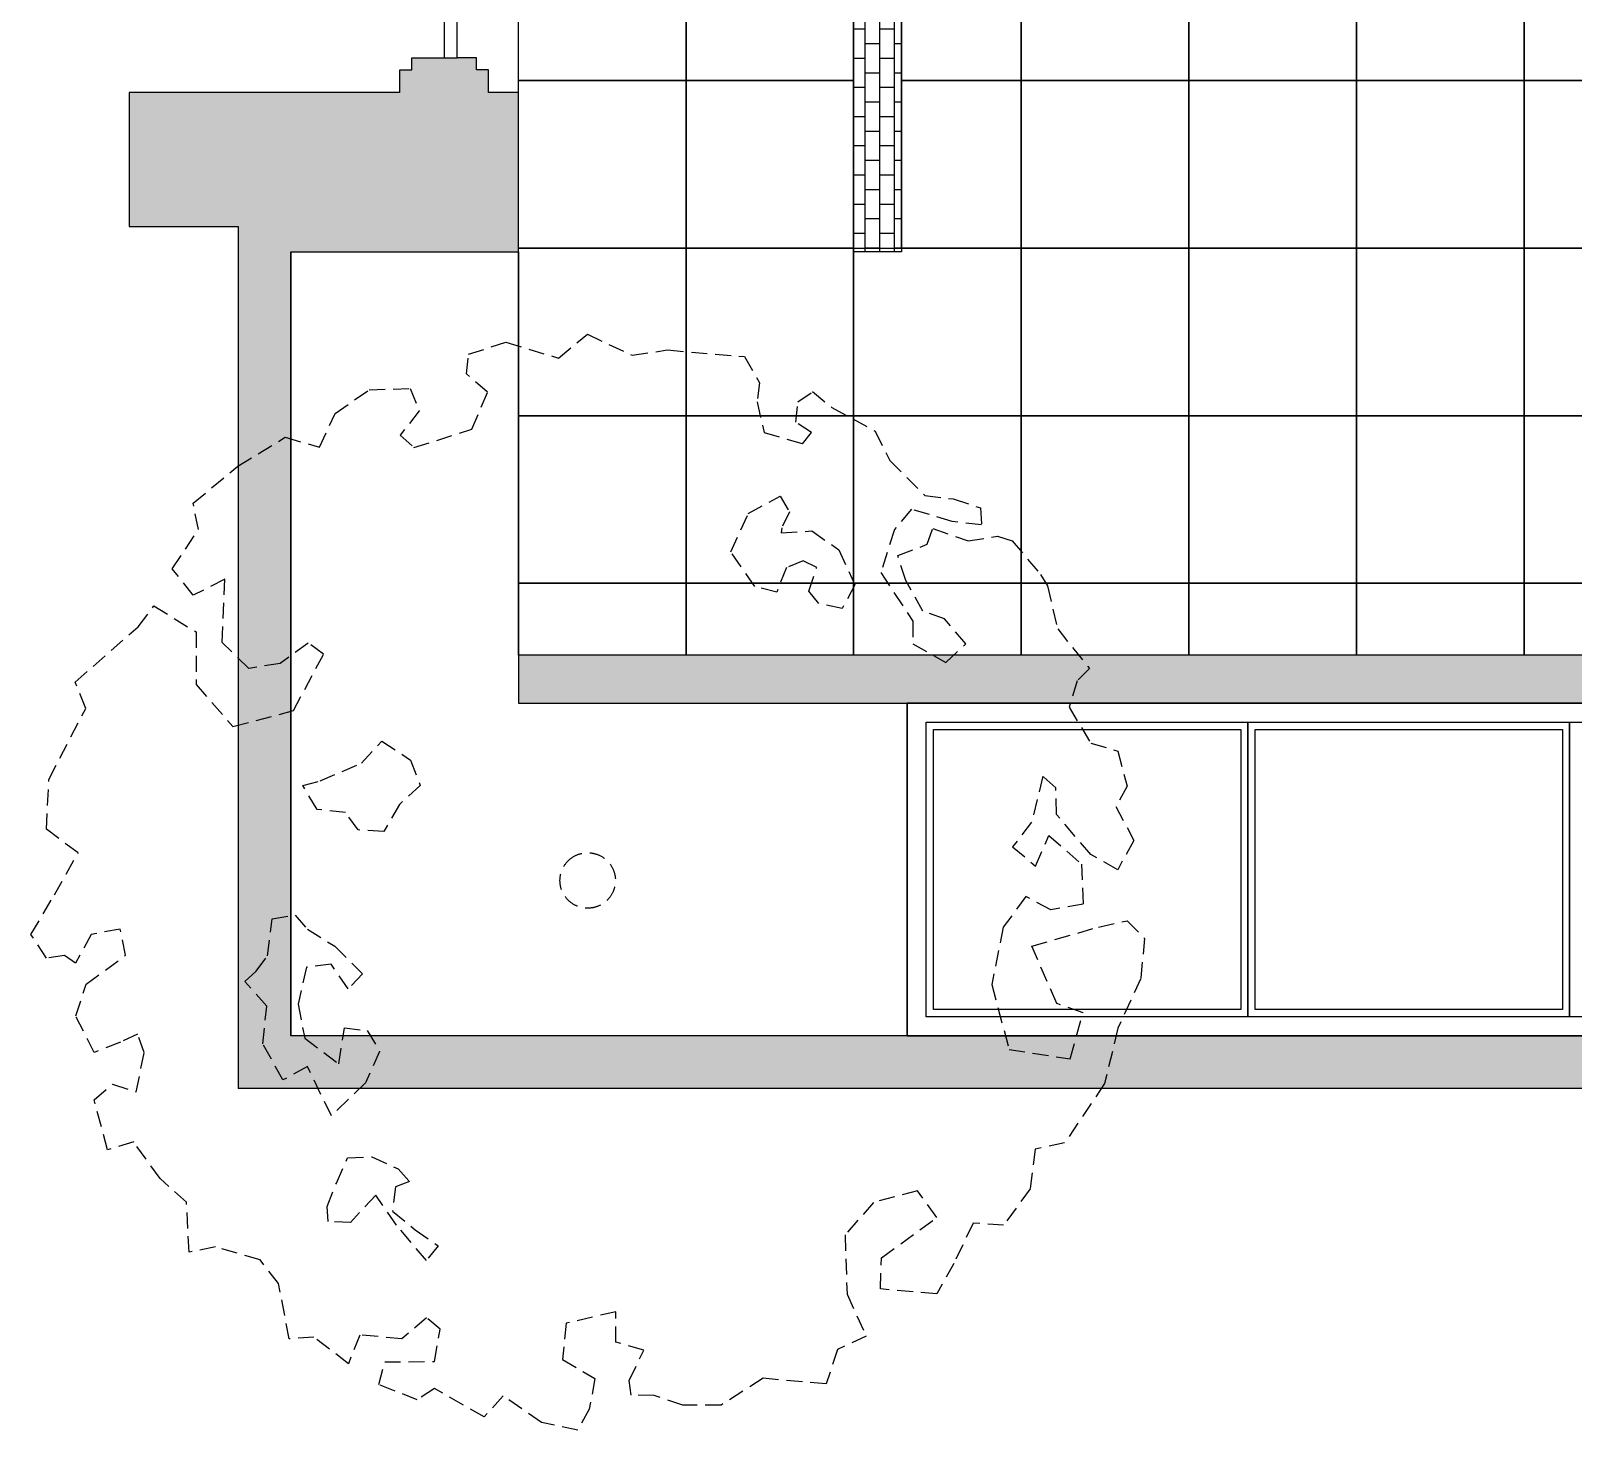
# Model space of a CAD drawing. Header units: millimetres. Extents: x -108767 to 78913, y -380878 to 1470.
# Drawn here: x -59795 to -53354, y -177142 to -171298 of the extents above; entities that cross this region are included whole.
import ezdxf

# ---------------------------------------------------------------- set-up
doc = ezdxf.new("R2010")
doc.units = ezdxf.units.MM
doc.header["$LTSCALE"] = 10
doc.linetypes.add('DASHED', pattern=[0.75, 0.5, -0.25])
for name, color, linetype in [('3-New Window', 4, 'Continuous'), ('FF-PLANTS', 86, 'Continuous'), ('NW-01-wall(原有墙体)', 255, 'Continuous'), ('wipess', 8, 'Continuous'), ('户外地面', 252, 'Continuous')]:
    doc.layers.add(name, color=color, linetype=linetype)

# ---------------------------------------------------------------- blocks, each defined once
blk = doc.blocks.new('A$C7DF840E4')
at = {"color": 8, "linetype": 'DASHED', "ltscale": 20}
for p, q in [((3316.244293483043, 6739.748782513125), (3497.818789230974, 6888.742214036614)), ((3497.818789230974, 6888.742214036614), (3779.026593116554, 6757.038032778055)), ((2751.412290717031, 6763.085932610033), (2985.508737866196, 6838.327350669788)), ((2985.508737866196, 6838.327350669788), (3316.244293483043, 6739.748782513125)), ((3779.026593116554, 6757.038032778055), (4002.261925461369, 6790.078334904039)), ((4002.261925461369, 6790.078334904039), (4486.400554057989, 6748.192582179978)), ((2737.90269289348, 6639.656241195778), (2751.412290717031, 6763.085932610033)), ((4486.400554057989, 6748.192582179978), (4579.217224908818, 6584.690344014107)), ((2870.323488089989, 6524.22885768515), (2737.90269289348, 6639.656241195778)), ((1911.883658556875, 6390.466223026189), (2126.509630942081, 6539.514704445006)), ((2126.509630942081, 6539.514704445006), (2385.001034560919, 6548.479070352882)), ((2385.001034560919, 6548.479070352882), (2440.76889879613, 6407.865566720971)), ((2771.543122016707, 6292.768518767447), (2870.323488089989, 6524.22885768515)), ((4579.217224908818, 6584.690344014107), (4565.183693537623, 6463.708232210258)), ((4821.458011594619, 6464.135028562985), (4913.895483059001, 6528.327014129587)), ((4913.895483059001, 6528.327014129587), (5035.075492256123, 6428.910065872646)), ((2440.76889879613, 6407.865566720971), (2321.882119860427, 6254.780619918616)), ((4565.183693537623, 6463.708232210258), (4608.219753071549, 6271.659719461935)), ((4807.436330735021, 6336.029540084848), (4821.458011594619, 6464.135028562985)), ((5035.075492256123, 6428.910065872646), (5305.83364232854, 6279.938872401213)), ((1814.61617069459, 6178.547059257075), (1911.883658556875, 6390.466223026189)), ((4907.199018882062, 6272.157636151969), (4807.436330735021, 6336.029540084848)), ((1300.864632499437, 6059.023436221014), (1598.080965798905, 6241.252586497656)), ((1598.080965798905, 6241.252586497656), (1814.61617069459, 6178.547059257075)), ((2321.882119860427, 6254.780619918616), (2408.102631222377, 6176.515333475654)), ((2408.102631222377, 6176.515333475654), (2771.543122016707, 6292.768518767447)), ((4608.219753071549, 6271.659719461935), (4850.366440187066, 6200.90758557869)), ((4850.366440187066, 6200.90758557869), (4907.199018882062, 6272.157636151969)), ((5305.83364232854, 6279.938872401213), (5398.685875174133, 6095.09067759784)), ((1020.262155667842, 5827.260292815125), (1300.864632499437, 6059.023436221014)), ((5398.685875174133, 6095.09067759784), (5619.734512559346, 5874.881296226729)), ((1053.59991231238, 5662.100187777196), (1020.262155667842, 5827.260292815125)), ((4509.526093011349, 5761.78629367879), (4708.903805904371, 5871.826658265483)), ((4708.903805904371, 5871.826658265483), (4768.938033608067, 5772.191798166947)), ((5619.734512559346, 5874.881296226729), (5797.735247343247, 5853.831720776532)), ((5797.735247343247, 5853.831720776532), (5968.67217168253, 5797.18966250803)), ((4400.166502282877, 5522.240568188958), (4509.526093011349, 5761.78629367879)), ((4768.938033608067, 5772.191798166947), (4719.214012865177, 5672.374166941212)), ((5534.444498544277, 5789.355191753217), (5427.878710965686, 5661.095581365742)), ((5790.849170793501, 5711.509454644049), (5534.444498544277, 5789.355191753217)), ((5968.67217168253, 5797.18966250803), (5975.972984264881, 5690.471741888581)), ((888.7218122448758, 5414.011232586661), (1053.59991231238, 5662.100187777196)), ((4719.214012865177, 5672.374166941212), (4716.823312895069, 5640.452350039723)), ((4716.823312895069, 5640.452350039723), (4908.829638250325, 5652.74298511192)), ((4908.829638250325, 5652.74298511192), (5078.655308368074, 5533.344004891984)), ((5427.878710965686, 5661.095581365742), (5342.907930232308, 5390.56718501696)), ((5634.47903021887, 5568.944281197972), (5669.906201761758, 5668.616005866319)), ((5669.906201761758, 5668.616005866319), (5890.717824319207, 5590.717034251538)), ((5975.972984264881, 5690.471741888581), (5790.849170793501, 5711.509454644049)), ((5078.655308368074, 5533.344004891984), (5178.800918351028, 5314.094152544141)), ((5449.509292495371, 5497.480832448338), (5634.47903021887, 5568.944281197972)), ((5890.717824319207, 5590.717034251538), (6075.758683424379, 5619.482521625047)), ((6075.758683424379, 5619.482521625047), (6168.339049990429, 5591.17938150293)), ((6168.339049990429, 5591.17938150293), (6346.670883875502, 5378.010172946008)), ((4550.202242460928, 5303.073808639761), (4400.166502282877, 5522.240568188958)), ((4854.37865959539, 5464.492208189073), (4749.56332031581, 5423.087628296998)), ((4939.145726342116, 5423.40335669323), (4854.37865959539, 5464.492208189073)), ((5499.598004580015, 5341.024790275798), (5449.509292495371, 5497.480832448338)), ((1021.225156716468, 5249.016276797895), (888.7218122448758, 5414.011232586661)), ((1219.402351059474, 5348.475690270203), (1021.225156716468, 5249.016276797895)), ((1203.542535543867, 4951.937820939162), (1219.402351059474, 5348.475690270203)), ((4749.56332031581, 5423.087628296998), (4687.74108253363, 5266.728945245326)), ((4889.504754027987, 5273.718430884524), (4939.145726342116, 5423.40335669323)), ((5342.907930232308, 5390.56718501696), (5542.740712058378, 5084.938407551639)), ((5606.708222569763, 5149.082985906782), (5499.598004580015, 5341.024790275798)), ((6346.670883875502, 5378.010172946008), (6389.494345371912, 5306.92609475541)), ((4687.74108253363, 5266.728945245326), (4550.202242460928, 5303.073808639761)), ((4953.712937145159, 5197.330498781128), (4889.504754027987, 5273.718430884524)), ((5178.800918351028, 5314.094152544141), (5099.22591860996, 5164.359387623957)), ((6389.494345371912, 5306.92609475541), (6454.018789186159, 5036.646653384454)), ((674.4535265337763, 5050.186059836167), (773.4101289164028, 5182.523356260364)), ((773.4101289164028, 5182.523356260364), (1038.141645017757, 5017.748618113812)), ((5099.22591860996, 5164.359387623957), (4953.712937145159, 5197.330498781128)), ((5742.040254160669, 5099.49897996553), (5606.708222569763, 5149.082985906782)), ((278.3467554864328, 4702.58264127795), (674.4535265337763, 5050.186059836167)), ((5542.740712058378, 5084.938407551639), (5542.9777141959, 4942.628004113907)), ((5877.561177519778, 4943.18521563206), (5742.040254160669, 5099.49897996553)), ((1038.141645017757, 5017.748618113812), (1038.691929900098, 4687.324325587011)), ((1369.097321231824, 4787.003956743811), (1203.542535543867, 4951.937820939162)), ((1742.759715749336, 4947.576049681888), (1567.395732442637, 4820.377324480822)), ((1840.116281264549, 4877.541496063513), (1742.759715749336, 4947.576049681888)), ((6454.018789186159, 5036.646653384454), (6653.756788865727, 4787.938417342957)), ((1650.525233024706, 4523.133688590489), (1840.116281264549, 4877.541496063513)), ((5542.9777141959, 4942.628004113907), (5751.825888278701, 4825.77595645687)), ((5751.825888278701, 4825.77595645687), (5877.561177519778, 4943.18521563206)), ((1567.395732442637, 4820.377324480822), (1369.097321231824, 4787.003956743811)), ((6653.756788865727, 4787.938417342957), (6575.577987729326, 4709.541510455932)), ((344.7360014583792, 4537.477579816776), (278.3467554864328, 4702.58264127795)), ((1038.691929900098, 4687.324325587011), (1270.537073138341, 4423.371482851351)), ((6575.577987729326, 4709.541510455932), (6526.022512740927, 4545.802167327514)), ((114.0739798556278, 4091.020319661544), (344.7360014583792, 4537.477579816776)), ((1270.537073138341, 4423.371482851351), (1650.525233024706, 4523.133688590489)), ((6526.022512740927, 4545.802167327514), (6661.650791969816, 4318.333179544192)), ((2077.49677738133, 4191.899173256468), (2206.978491648748, 4331.743569480615)), ((2206.978491648748, 4331.743569480615), (2386.782175106826, 4212.361219210779)), ((6661.650791969816, 4318.333179544192), (6832.587008384169, 4268.808474749701)), ((6832.587008384169, 4268.808474749701), (6889.905434431603, 4048.326418935223)), ((1818.250933599909, 4081.759104961253), (2077.49677738133, 4191.899173256468)), ((2386.782175106826, 4212.361219210779), (2446.91608624555, 4052.885628477914)), ((98.06542768965664, 3777.093036185215), (114.0739798556278, 4091.020319661544)), ((1708.542514223565, 4051.65594947659), (1818.250933599909, 4081.759104961253)), ((6361.623107786982, 4110.675056639924), (6290.036232858089, 3822.429938877787)), ((6442.185752598189, 4038.777748725654), (6361.623107786982, 4110.675056639924)), ((1798.593855757739, 3902.203672008229), (1708.542514223565, 4051.65594947659)), ((2446.91608624555, 4052.885628477914), (2317.401114581626, 3932.988142415936)), ((6446.095217483486, 3870.710819655265), (6442.185752598189, 4038.777748725654)), ((6889.905434431603, 4048.326418935223), (6818.932676420862, 3920.132126533954)), ((1978.231467781003, 3882.555872908259), (1798.593855757739, 3902.203672008229)), ((2058.238319186963, 3772.980804896615), (1978.231467781003, 3882.555872908259)), ((2317.401114581626, 3932.988142415936), (2217.903282127583, 3763.273226346919)), ((6818.932676420862, 3920.132126533954), (6933.179206634941, 3706.856197376324)), ((6290.036232858089, 3822.429938877787), (6171.011935956682, 3667.591886399718)), ((6662.704040121929, 3618.961397766685), (6446.095217483486, 3870.710819655265)), ((296.6553635685523, 3628.732719869622), (98.06542768965664, 3777.093036185215)), ((2217.903282127583, 3763.273226346919), (2058.238319186963, 3772.980804896615)), ((6314.518318202883, 3546.350057168416), (6398.270692828686, 3738.57347139957)), ((6398.270692828686, 3738.57347139957), (6602.75400246485, 3558.835325511343)), ((6933.179206634941, 3706.856197376324), (6831.019630347868, 3523.199744831552)), ((148.3360751900982, 3364.146755586389), (296.6553635685523, 3628.732719869622)), ((6171.011935956682, 3667.591886399718), (6314.518318202883, 3546.350057168416)), ((6831.019630347868, 3523.199744831552), (6662.704040121929, 3618.961397766685)), ((6602.75400246485, 3558.835325511343), (6615.179400353472, 3306.739817097925)), ((0.0004349855735199526, 3116.079301924728), (148.3360751900982, 3364.146755586389)), ((6254.78821739084, 3354.160613943244), (6110.974705851944, 3161.837174573506)), ((6411.067128820629, 3270.384152811715), (6254.78821739084, 3354.160613943244)), ((6615.179400353472, 3306.739817097925), (6411.067128820629, 3270.384152811715)), ((1487.996710921507, 2981.448935520402), (1517.40384660655, 3213.785229514735)), ((1517.40384660655, 3213.785229514735), (1660.375244048522, 3237.847685948956)), ((1660.375244048522, 3237.847685948956), (1737.98837294248, 3148.635654446709)), ((6711.508274105403, 3162.837296390502), (6891.461931527838, 3201.98251376157)), ((6891.461931527838, 3201.98251376157), (6999.883911782836, 3091.286077885725)), ((99.41362514342109, 2967.553824117513), (0.0004349855735199526, 3116.079301924728)), ((380.153696039044, 3116.712404868991), (281.2907680115459, 2934.819638208344)), ((561.92077729429, 3150.058247855653), (380.153696039044, 3116.712404868991)), ((595.2473913523645, 2984.904166018066), (561.92077729429, 3150.058247855653)), ((1737.98837294248, 3148.635654446709), (1910.971975422959, 3041.71420575873)), ((6110.974705851944, 3161.837174573506), (6039.507790996384, 2801.560780559164)), ((6291.335810352644, 3042.085087977688), (6711.508274105403, 3162.837296390502)), ((1910.971975422959, 3041.71420575873), (2084.064688762275, 2869.27600473772)), ((6448.074568712931, 2682.188745112213), (6291.335810352644, 3042.085087977688)), ((6999.883911782836, 3091.286077885725), (6976.281533624979, 2839.136610978359)), ((212.2856581341148, 2983.600924056886), (99.41362514342109, 2967.553824117513)), ((281.2907680115459, 2934.819638208344), (212.2856581341148, 2983.600924056886)), ((347.6249844804297, 2802.75761524565), (595.2473913523645, 2984.904166018066)), ((1416.649867882668, 2886.032752072737), (1487.996710921507, 2981.448935520402)), ((1732.426348124598, 2910.382989798978), (1679.184046095208, 2678.007000988026)), ((1887.325247934867, 2928.509209110165), (1732.426348124598, 2910.382989798978)), ((1994.841458286268, 2773.830050156463), (1887.325247934867, 2928.509209110165)), ((1345.253454350499, 2820.396915247569), (1416.649867882668, 2886.032752072737)), ((1482.563635311715, 2665.767374835796), (1345.253454350499, 2820.396915247569)), ((2084.064688762275, 2869.27600473772), (1994.841458286268, 2773.830050156463)), ((6976.281533624979, 2839.136610978359), (6832.679088052066, 2526.761071514535)), ((281.8410528827808, 2604.395352021271), (347.6249844804297, 2802.75761524565)), ((6039.507790996384, 2801.560780559164), (6148.282058606716, 2393.563576264594)), ((1459.125223087794, 2427.484920035375), (1482.563635311715, 2665.767374835796)), ((1679.184046095208, 2678.007000988026), (1721.2526899882, 2463.657988043582)), ((6613.761092285411, 2623.852539914336), (6448.074568712931, 2682.188745112213)), ((6532.726631188345, 2334.177600110048), (6613.761092285411, 2623.852539914336)), ((397.9231290113457, 2373.292842586328), (281.8410528827808, 2604.395352021271)), ((1936.037144150145, 2303.201377699788), (1971.412977895561, 2529.591536204647)), ((1971.412977895561, 2529.591536204647), (2114.453796870806, 2511.961495993906)), ((6832.679088052066, 2526.761071514535), (6749.186652273684, 2178.469894225727)), ((563.1038862605456, 2439.648138603934), (397.9231290113457, 2373.292842586328)), ((670.5524923049088, 2488.491736393742), (563.1038862605456, 2439.648138603934)), ((711.9734367691417, 2373.815858419282), (670.5524923049088, 2488.491736393742)), ((1584.636838220329, 2201.362714348859), (1459.125223087794, 2427.484920035375)), ((1721.2526899882, 2463.657988043582), (1936.037144150145, 2303.201377699788)), ((2114.453796870806, 2511.961495993906), (2192.136385304468, 2381.056986929154)), ((662.792213828423, 2125.913535403455), (711.9734367691417, 2373.815858419282)), ((2192.136385304468, 2381.056986929154), (2103.081768014159, 2184.357874240974)), ((6148.282058606716, 2393.563576264594), (6532.726631188345, 2334.177600110048)), ((1739.426652530725, 2285.005686035332), (1584.636838220329, 2201.362714348859)), ((1888.912315070025, 1975.538207297715), (1739.426652530725, 2285.005686035332)), ((398.418384401175, 2075.911582218305), (513.950185709462, 2175.227323569841)), ((513.950185709462, 2175.227323569841), (662.792213828423, 2125.913535403455)), ((2103.081768014159, 2184.357874240974), (1888.912315070025, 1975.538207297715)), ((6749.186652273684, 2178.469894225727), (6497.57855971095, 1805.888251237942)), ((481.586562649034, 1762.143424790796), (398.418384401175, 2075.911582218305)), ((646.7948195463359, 1811.986270509355), (481.586562649034, 1762.143424790796)), ((812.4596996502078, 1580.960293958662), (646.7948195463359, 1811.986270509355)), ((6312.520363000865, 1767.136724921427), (6281.858279717913, 1517.403095332105)), ((6497.57855971095, 1805.888251237942), (6312.520363000865, 1767.136724921427)), ((1920.389580566374, 1553.245741536513), (1990.778826337151, 1712.261932172736)), ((1990.778826337151, 1712.261932172736), (2143.852485681447, 1718.402006173455)), ((2143.852485681447, 1718.402006173455), (2308.838983928719, 1642.169850981754)), ((977.9981335116754, 1432.544940384887), (812.4596996502078, 1580.960293958662)), ((1861.756357221067, 1406.019410284898), (1920.389580566374, 1553.245741536513)), ((2379.447107174972, 1563.991943469802), (2291.361741441873, 1530.322954266478)), ((2308.838983928719, 1642.169850981754), (2379.447107174972, 1563.991943469802)), ((2167.80562758314, 1477.150857243927), (2009.118610202575, 1306.217322779714)), ((2297.651395930421, 1289.042388764676), (2167.80562758314, 1477.150857243927)), ((2291.361741441873, 1530.322954266478), (2273.953106174617, 1377.280137459034)), ((5573.250223620773, 1504.217737252704), (5297.120084377784, 1431.726403547149)), ((5693.641322471078, 1336.344795378955), (5573.250223620773, 1504.217737252704)), ((6281.858279717913, 1517.403095332105), (6114.093667695179, 1289.024030054174)), ((995.0522158771892, 1118.672719046437), (977.9981335116754, 1432.544940384887)), ((1867.801011300733, 1311.867120906318), (1861.756357221067, 1406.019410284898)), ((2273.953106174617, 1377.280137459034), (2415.456899285295, 1259.812859104943)), ((5297.120084377784, 1431.726403547149), (5117.298774837245, 1227.337753305463)), ((2009.118610202575, 1306.217322779714), (1867.801011300733, 1311.867120906318)), ((2486.43423222813, 1065.72120494015), (2297.651395930421, 1289.042388764676)), ((5345.744342840806, 1083.655251907687), (5693.641322471078, 1336.344795378955)), ((5921.895792470201, 1300.709196116954), (5802.215618580511, 1048.399722334529)), ((6114.093667695179, 1289.024030054174), (5921.895792470201, 1300.709196116954)), ((2415.456899285295, 1259.812859104943), (2560.522054204255, 1158.579715651649)), ((5117.298774837245, 1227.337753305463), (5129.935253999709, 855.1961802407859)), ((1160.276834673285, 1151.991006063381), (995.0522158771892, 1118.672719046437)), ((1441.402089284016, 1069.85439708296), (1160.276834673285, 1151.991006063381)), ((1557.35775459107, 921.3564689268678), (1441.402089284016, 1069.85439708296)), ((2560.522054204255, 1158.579715651649), (2486.43423222813, 1065.72120494015)), ((5339.641534487593, 887.3636674410482), (5345.744342840806, 1083.655251907687)), ((5802.215618580511, 1048.399722334529), (5694.441056268528, 856.1363018234952)), ((1623.26032926856, 573.2355495580887), (1557.35775459107, 921.3564689268678)), ((5694.441056268528, 856.1363018234952), (5339.641534487593, 887.3636674410482)), ((5129.935253999709, 855.1961802407859), (5250.475141734305, 591.2815160019709)), ((2487.807409928097, 706.7330583274488), (2331.888378718293, 574.4156907022916)), ((2571.999612793854, 634.8417950381299), (2487.807409928097, 706.7330583274488)), ((3676.809013458598, 744.7289461753462), (3364.651082882596, 672.1776058535979)), ((3677.128906973412, 552.645551289057), (3676.809013458598, 744.7289461753462)), ((1779.379281250913, 585.5007921883334), (1623.26032926856, 573.2355495580887)), ((1995.848173215538, 417.7818154282431), (1779.379281250913, 585.5007921883334)), ((2067.614952823289, 597.9860668498368), (1995.848173215538, 417.7818154282431)), ((2331.888378718293, 574.4156907022916), (2067.614952823289, 597.9860668498368)), ((2536.311731048438, 430.6871475606786), (2571.999612793854, 634.8417950381299)), ((3364.651082882596, 672.1776058535979), (3341.008728092273, 444.0325247365654)), ((5250.475141734305, 591.2815160019709), (5070.453908803471, 506.9389489937748)), ((3852.593609997672, 503.2220259098322), (3677.128906973412, 552.645551289057)), ((3761.612184615302, 312.6752911462863), (3852.593609997672, 503.2220259098322)), ((5070.453908803471, 506.9389489937748), (4998.758231684804, 290.725126066096)), ((2188.245981881661, 286.044530731353), (2224.033827719959, 430.1670834700308)), ((2224.033827719959, 430.1670834700308), (2536.311731048438, 430.6871475606786)), ((3341.008728092273, 444.0325247365654), (3545.39207099725, 324.3204445050687)), ((3545.39207099725, 324.3204445050687), (3509.684198537881, 132.1770430447905)), ((3773.721032498348, 220.5593402256673), (3761.612184615302, 312.6752911462863)), ((4602.336960323139, 326.0806685775169), (4338.383427953386, 157.5676434990273)), ((4998.758231684804, 290.725126066096), (4602.336960323139, 326.0806685775169)), ((2428.617116756221, 190.4028782858768), (2188.245981881661, 286.044530731353)), ((2536.591637878952, 262.6141738653387), (2428.617116756221, 190.4028782858768)), ((2849.169441391196, 83.05604732544816), (2536.591637878952, 262.6141738653387)), ((2969.060681257759, 215.3134146740886), (2849.169441391196, 83.05604732544816)), ((3209.551788884793, 47.64048599750822), (2969.060681257759, 215.3134146740886)), ((3917.911089387349, 216.8936194193302), (3773.721032498348, 220.5593402256673)), ((4098.172227156967, 157.1675984802423), (3917.911089387349, 216.8936194193302)), ((3509.684198537881, 132.1770430447905), (3437.837410120401, -0.0003116174339083955)), ((4338.383427953386, 157.5676434990273), (4098.172227156967, 157.1675984802423)), ((3437.837410120401, -0.0003116174339083955), (3209.551788884793, 47.64048599750822))]:
    blk.add_line(p, q, dxfattribs=at)
blk.add_ellipse((3500.027528164879, 3455.405824260266), major_axis=(-123.2237987019568, 123.2237987019568), ratio=0.9999999999999478, start_param=3.926990816987267, end_param=10.21017612416685, dxfattribs=at)

msp = doc.modelspace()

# ---------------------------------------------------------------- hatches: boundary and pattern name
at = {"layer": '3-New Window'}
h = msp.add_hatch(dxfattribs=at)
h.set_pattern_fill('SWAMP', color=251, scale=2)
h.set_pattern_definition([(0, (1645.938821292002, -312103.5224508519), (25.4, 43.9940904724), [6.35, -44.45]), (90, (1649.11382129199, -312103.5224508519), (-25.4, 43.9940904724), [3.175, -84.8131809448]), (90, (1649.907571292002, -312103.5224508519), (-25.4, 43.9940904724), [2.54, -85.4481809448]), (90, (1648.320071291979, -312103.5224508519), (-25.4, 43.9940904724), [2.54, -85.4481809448]), (59.99999999999999, (1650.701321291956, -312103.5224508519), (-25.39999996548933, 43.99409049232474), [2.032, -48.768]), (120, (1647.526321291967, -312103.5224508519), (-50.79999996548933, 1.992475517909043e-08), [2.031999999999994, -48.7679999999999])])
h.paths.add_polyline_path([(-51945.90574629037, -171989.8572440277), (-52150.90574629037, -171989.8572440277), (-52150.90574629037, -173904.8572440277), (-57758.90574629037, -173904.8572440276), (-57758.90574629037, -174104.8572440276), (-51945.90574629037, -174104.8572440276)])
at = {"layer": 'NW-01-wall(原有墙体)'}
h = msp.add_hatch(color=250, dxfattribs=at)
h.dxf.hatch_style = 1
h.paths.add_polyline_path([(-57758.90574629037, -171554.8572440277), (-57883.90574629037, -171554.8572440277), (-57883.90574629037, -171459.8572440277), (-57933.90574629037, -171459.8572440277), (-57933.90574629037, -171409.8572440277), (-58013.90574629037, -171409.8572440277), (-58068.90574629037, -171409.8572440277), (-58203.90574629037, -171409.8572440277), (-58203.90574629037, -171459.8572440277), (-58253.90574629037, -171459.8572440277), (-58253.90574629037, -171554.8572440277), (-59383.90574629037, -171554.8572440277), (-59383.90574629037, -172114.8572440277), (-58928.90574629037, -172114.8572440277), (-58928.90574629037, -175714.8572440277), (-51945.90574629037, -175714.8572440277), (-51945.90574629037, -175494.8572440277), (-56135.90574629037, -175494.8572440277), (-58708.90574629037, -175494.8572440277), (-58708.90574629037, -172219.8572440277), (-57758.90574629037, -172219.8572440277)])
at = {"layer": 'wipess'}
h = msp.add_hatch(dxfattribs=at)
h.set_pattern_fill('AR-B816', color=256, scale=0.3, angle=90)
h.set_pattern_definition([(90, (-70270.70947772672, -180008.1313767783), (-60.95999999999999, 3.732723443801132e-15), []), (180, (-70270.70947772672, -180008.1313767783), (-60.96, -60.95999999999999), [60.95999999999999, -60.95999999999999])])
h.paths.add_polyline_path([(-56158.90574629037, -169389.8572440279), (-56358.90574629037, -169389.8572440275), (-56358.90574629037, -172219.8572440275), (-56158.90574629037, -172219.8572440279)])

# ---------------------------------------------------------------- linework, layer by layer
msp.add_lwpolyline([(-58068.90574629037, -171409.8572440277), (-58013.90574629037, -171409.8572440277), (-58013.90574629037, -170809.8572440277), (-58068.90574629037, -170809.8572440277)], close=True)
at = {"layer": 'NW-01-wall(原有墙体)'}
for p, q in [((-58203.90574629037, -171459.8572440277), (-58203.90574629037, -171409.8572440277)), ((-58203.90574629037, -171409.8572440277), (-58068.90574629037, -171409.8572440277)), ((-57933.90574629037, -171409.8572440277), (-58013.90574629037, -171409.8572440277)), ((-57933.90574629037, -171459.8572440277), (-57933.90574629037, -171409.8572440277)), ((-58253.90574629037, -171554.8572440277), (-58253.90574629037, -171459.8572440277)), ((-58253.90574629037, -171459.8572440277), (-58203.90574629037, -171459.8572440277)), ((-57883.90574629037, -171459.8572440277), (-57933.90574629037, -171459.8572440277)), ((-57883.90574629037, -171554.8572440277), (-57883.90574629037, -171459.8572440277)), ((-58253.90574629037, -171554.8572440277), (-59383.90574629037, -171554.8572440277)), ((-59383.90574629037, -171554.8572440277), (-59383.90574629037, -172114.8572440277)), ((-57758.90574629037, -171554.8572440277), (-57883.90574629037, -171554.8572440277)), ((-57758.90574629037, -172219.8572440277), (-57758.90574629037, -171554.8572440277)), ((-59383.90574629037, -172114.8572440277), (-58928.90574629037, -172114.8572440277)), ((-58928.90574629037, -172114.8572440277), (-58928.90574629037, -175714.8572440277)), ((-58708.90574629037, -172219.8572440277), (-58708.90574629037, -175494.8572440277)), ((-58708.90574629037, -173319.8572440277), (-58708.90574629037, -172219.8572440277)), ((-58708.90574629037, -172219.8572440277), (-57758.90574629037, -172219.8572440277)), ((-51945.90574629037, -175494.8572440277), (-58708.90574629037, -175494.8572440277)), ((-51945.90574629037, -175714.8572440277), (-58928.90574629037, -175714.8572440277))]:
    msp.add_line(p, q, dxfattribs=at)
for points in [[(-56358.90574629037, -169389.8572440275), (-56158.90574629037, -169389.8572440279), (-56158.90574629037, -172219.8572440279), (-56358.90574629037, -172219.8572440275)], [(-51945.90574629037, -171989.8572440277), (-52150.90574629037, -171989.8572440277), (-52150.90574629037, -173904.8572440277), (-57758.90574629037, -173904.8572440276), (-57758.90574629037, -174104.8572440276), (-51945.90574629037, -174104.8572440276), (-51945.90574629037, -171989.8572440277)], [(-58708.90574629037, -172219.8572440277), (-57758.90574629037, -172219.8572440277), (-57758.90574629037, -174104.8572440277), (-56135.90574629037, -174104.8572440277), (-56135.90574629037, -175494.8572440277), (-58708.90574629037, -175494.8572440277), (-58708.90574629037, -172219.8572440277)], [(-51945.90574629037, -175494.8572440277), (-51945.90574629037, -174104.8572440277), (-56135.90574629037, -174104.8572440277), (-56135.90574629037, -175494.8572440277)], [(-56135.90574629037, -174104.8572440276), (-51945.90574629037, -174104.8572440276), (-51945.90574629037, -175494.8572440277), (-56135.90574629037, -175494.8572440277)], [(-56055.90574629037, -174184.8572440276), (-52025.90574629037, -174184.8572440276), (-52025.90574629037, -175414.8572440277), (-56055.90574629037, -175414.8572440277)], [(-56055.90574629037, -174184.8572440276), (-54712.57241295705, -174184.8572440276), (-54712.57241295705, -175414.8572440277), (-56055.90574629037, -175414.8572440277)], [(-56025.90574629037, -174214.8572440276), (-54742.57241295705, -174214.8572440276), (-54742.57241295705, -175384.8572440277), (-56025.90574629037, -175384.8572440277)], [(-54712.57241295705, -174184.8572440276), (-53369.23907962368, -174184.8572440276), (-53369.23907962368, -175414.8572440277), (-54712.57241295705, -175414.8572440277)], [(-54712.57241295705, -174184.8572440276), (-53369.23907962368, -174184.8572440276), (-53369.23907962368, -175414.8572440277), (-54712.57241295705, -175414.8572440277)], [(-54682.57241295705, -174214.8572440276), (-53399.23907962368, -174214.8572440276), (-53399.23907962368, -175384.8572440277), (-54682.57241295705, -175384.8572440277)], [(-53369.23907962368, -174184.8572440276), (-52025.90574629037, -174184.8572440276), (-52025.90574629037, -175414.8572440277), (-53369.23907962368, -175414.8572440277)]]:
    msp.add_lwpolyline(points, close=True, dxfattribs=at)
at = {"layer": '户外地面', "color": 8}
for points in [[(-57758.90574629037, -170804.8572440277), (-57058.90574629037, -170804.8572440277), (-57058.90574629037, -171504.8572440277), (-57758.90574629037, -171504.8572440277)], [(-57058.90574629037, -170804.8572440277), (-56358.90574629037, -170804.8572440277), (-56358.90574629037, -171504.8572440277), (-57058.90574629037, -171504.8572440277)], [(-56158.90574629037, -170804.8572440277), (-55658.90574629037, -170804.8572440277), (-55658.90574629037, -171504.8572440277), (-56158.90574629037, -171504.8572440277)], [(-55658.90574629037, -170804.8572440277), (-54958.90574629037, -170804.8572440277), (-54958.90574629037, -171504.8572440277), (-55658.90574629037, -171504.8572440277)], [(-54958.90574629037, -170804.8572440277), (-54258.90574629037, -170804.8572440277), (-54258.90574629037, -171504.8572440277), (-54958.90574629037, -171504.8572440277)], [(-54258.90574629037, -170804.8572440277), (-53558.90574629037, -170804.8572440277), (-53558.90574629037, -171504.8572440277), (-54258.90574629037, -171504.8572440277)], [(-53558.90574629037, -170804.8572440277), (-52858.90574629037, -170804.8572440277), (-52858.90574629037, -171504.8572440277), (-53558.90574629037, -171504.8572440277)], [(-57758.90574629037, -171504.8572440277), (-57058.90574629037, -171504.8572440277), (-57058.90574629037, -172204.8572440277), (-57758.90574629037, -172204.8572440277)], [(-57058.90574629037, -171504.8572440277), (-56358.90574629037, -171504.8572440277), (-56358.90574629037, -172204.8572440277), (-57058.90574629037, -172204.8572440277)], [(-56158.90574629037, -171504.8572440277), (-55658.90574629037, -171504.8572440277), (-55658.90574629037, -172204.8572440277), (-56158.90574629037, -172204.8572440277)], [(-55658.90574629037, -171504.8572440277), (-54958.90574629037, -171504.8572440277), (-54958.90574629037, -172204.8572440277), (-55658.90574629037, -172204.8572440277)], [(-54958.90574629037, -171504.8572440277), (-54258.90574629037, -171504.8572440277), (-54258.90574629037, -172204.8572440277), (-54958.90574629037, -172204.8572440277)], [(-54258.90574629037, -171504.8572440277), (-53558.90574629037, -171504.8572440277), (-53558.90574629037, -172204.8572440277), (-54258.90574629037, -172204.8572440277)], [(-53558.90574629037, -171504.8572440277), (-52858.90574629037, -171504.8572440277), (-52858.90574629037, -172204.8572440277), (-53558.90574629037, -172204.8572440277)], [(-57758.90574629037, -172204.8572440277), (-57058.90574629037, -172204.8572440277), (-57058.90574629037, -172904.8572440277), (-57758.90574629037, -172904.8572440277)], [(-57058.90574629037, -172204.8572440277), (-56358.90574629037, -172204.8572440277), (-56358.90574629037, -172904.8572440277), (-57058.90574629037, -172904.8572440277)], [(-56358.90574629037, -172204.8572440277), (-55658.90574629037, -172204.8572440277), (-55658.90574629037, -172904.8572440277), (-56358.90574629037, -172904.8572440277)], [(-55658.90574629037, -172204.8572440277), (-54958.90574629037, -172204.8572440277), (-54958.90574629037, -172904.8572440277), (-55658.90574629037, -172904.8572440277)], [(-54958.90574629037, -172204.8572440277), (-54258.90574629037, -172204.8572440277), (-54258.90574629037, -172904.8572440277), (-54958.90574629037, -172904.8572440277)], [(-54258.90574629037, -172204.8572440277), (-53558.90574629037, -172204.8572440277), (-53558.90574629037, -172904.8572440277), (-54258.90574629037, -172904.8572440277)], [(-53558.90574629037, -172204.8572440277), (-52858.90574629037, -172204.8572440277), (-52858.90574629037, -172904.8572440277), (-53558.90574629037, -172904.8572440277)], [(-57758.90574629037, -172904.8572440277), (-57058.90574629037, -172904.8572440277), (-57058.90574629037, -173604.8572440277), (-57758.90574629037, -173604.8572440277)], [(-57058.90574629037, -172904.8572440277), (-56358.90574629037, -172904.8572440277), (-56358.90574629037, -173604.8572440277), (-57058.90574629037, -173604.8572440277)], [(-56358.90574629037, -172904.8572440277), (-55658.90574629037, -172904.8572440277), (-55658.90574629037, -173604.8572440277), (-56358.90574629037, -173604.8572440277)], [(-55658.90574629037, -172904.8572440277), (-54958.90574629037, -172904.8572440277), (-54958.90574629037, -173604.8572440277), (-55658.90574629037, -173604.8572440277)], [(-54958.90574629037, -172904.8572440277), (-54258.90574629037, -172904.8572440277), (-54258.90574629037, -173604.8572440277), (-54958.90574629037, -173604.8572440277)], [(-54258.90574629037, -172904.8572440277), (-53558.90574629037, -172904.8572440277), (-53558.90574629037, -173604.8572440277), (-54258.90574629037, -173604.8572440277)], [(-53558.90574629037, -172904.8572440277), (-52858.90574629037, -172904.8572440277), (-52858.90574629037, -173604.8572440277), (-53558.90574629037, -173604.8572440277)], [(-57758.90574629037, -173604.8572440277), (-57058.90574629037, -173604.8572440277), (-57058.90574629037, -173904.8572440277), (-57758.90574629037, -173904.8572440277)], [(-57058.90574629037, -173604.8572440277), (-56358.90574629037, -173604.8572440277), (-56358.90574629037, -173904.8572440277), (-57058.90574629037, -173904.8572440277)], [(-56358.90574629037, -173604.8572440277), (-55658.90574629037, -173604.8572440277), (-55658.90574629037, -173904.8572440277), (-56358.90574629037, -173904.8572440277)], [(-55658.90574629037, -173604.8572440277), (-54958.90574629037, -173604.8572440277), (-54958.90574629037, -173904.8572440277), (-55658.90574629037, -173904.8572440277)], [(-54958.90574629037, -173604.8572440277), (-54258.90574629037, -173604.8572440277), (-54258.90574629037, -173904.8572440277), (-54958.90574629037, -173904.8572440277)], [(-54258.90574629037, -173604.8572440277), (-53558.90574629037, -173604.8572440277), (-53558.90574629037, -173904.8572440277), (-54258.90574629037, -173904.8572440277)], [(-53558.90574629037, -173604.8572440277), (-52858.90574629037, -173604.8572440277), (-52858.90574629037, -173904.8572440277), (-53558.90574629037, -173904.8572440277)]]:
    msp.add_lwpolyline(points, close=True, dxfattribs=at)

# ---------------------------------------------------------------- block references
at = {"layer": 'FF-PLANTS', "xscale": 0.6643922830867626, "yscale": 0.6643922830867626, "zscale": 1494.882636858202}
msp.add_blockref('A$C7DF840E4', (-59794.76772061295, -177141.791836965), dxfattribs=at)

doc.saveas('drawing.dxf')
